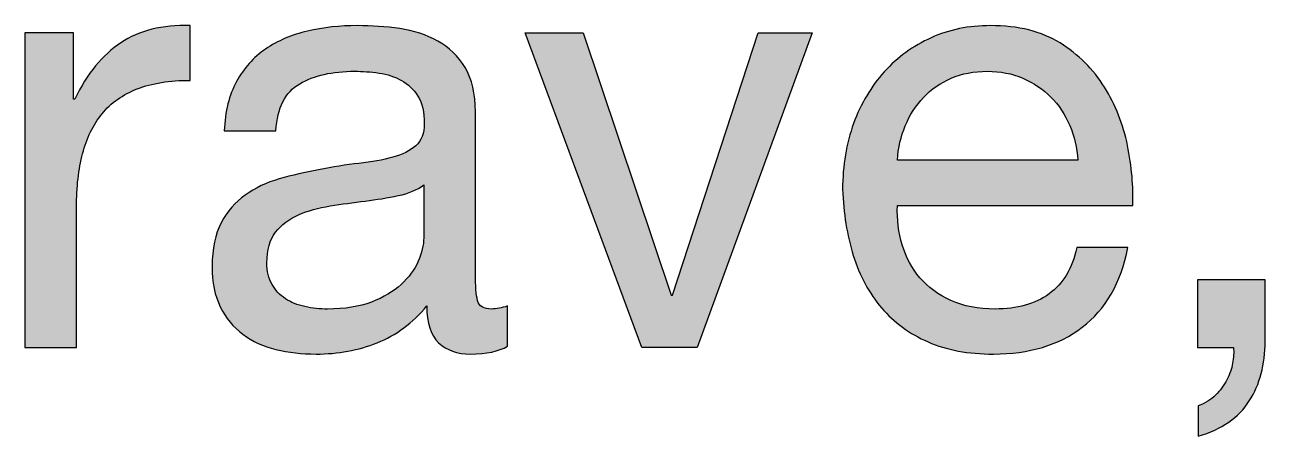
# Paper-space layout 'A0mask (portrait)' of a CAD drawing. Extents: x 0 to 810, y 0 to 1153.
# Drawn here: x 697.55 to 705.95, y 63.94 to 66.73 of the extents above; entities that cross this region are included whole.
import ezdxf
from ezdxf.enums import TextEntityAlignment as Align

# ---------------------------------------------------------------- set-up
doc = ezdxf.new("R2010")
doc.units = 0
doc.layers.get('0').update_dxf_attribs({"linetype": 'CONTINUOUS'})
doc.layers.get('Defpoints').update_dxf_attribs({"linetype": 'CONTINUOUS'})
doc.layers.add('JPP_Mask', color=7, linetype='CONTINUOUS')
doc.styles.add('JPP', font='arial.ttf')

# ---------------------------------------------------------------- blocks, each defined once
blk = doc.blocks.new('A0mask (portrait)')
at = {"true_color": 0x004a91}
h = blk.add_hatch(color=154, dxfattribs=at)
edge = h.paths.add_edge_path()
edge.add_spline(control_points=[(697.9369, 65.8533), (697.9643, 65.9591), (698.0084, 66.049), (698.0685, 66.1234)], knot_values=[7, 7, 7, 7, 8, 8, 8, 8], degree=3, periodic=0)
edge.add_spline(control_points=[(698.0685, 66.1234), (698.1291, 66.1974), (698.2086, 66.2538), (698.3075, 66.2921)], knot_values=[6, 6, 6, 6, 7, 7, 7, 7], degree=3, periodic=0)
edge.add_spline(control_points=[(698.3075, 66.2921), (698.4065, 66.3307), (698.5257, 66.3499), (698.6659, 66.3499)], knot_values=[5, 5, 5, 5, 6, 6, 6, 6], degree=3, periodic=0)
edge.add_spline(control_points=[(698.6659, 66.3499), (698.6659, 66.3499), (698.6659, 66.7207), (698.6659, 66.7207), (698.4765, 66.7262), (698.3198, 66.6878), (698.1963, 66.6052)], knot_values=[3, 3, 3, 3, 4, 4, 4, 5, 5, 5, 5], degree=3, periodic=0)
edge.add_spline(control_points=[(698.1963, 66.6052), (698.0727, 66.5229), (697.9681, 66.3953), (697.8834, 66.222)], knot_values=[2, 2, 2, 2, 3, 3, 3, 3], degree=3, periodic=0)
edge.add_spline(control_points=[(697.8749, 66.222), (697.8749, 66.222), (697.8749, 66.3344), (697.8749, 66.4467)], knot_values=[0.5, 0.5, 0.5, 0.5, 1, 1, 1, 1], degree=3, periodic=0)
edge.add_spline(control_points=[(697.8749, 66.4467), (697.8749, 66.559), (697.8749, 66.6713), (697.8749, 66.6713), (697.8749, 66.6713), (697.8543, 66.6713), (697.8234, 66.6713)], knot_values=[12.749965, 12.749965, 12.749965, 12.749965, 13.249965, 13.249965, 13.249965, 13.5, 13.5, 13.5, 13.5], degree=3, periodic=0)
edge.add_spline(control_points=[(697.8234, 66.6713), (697.7925, 66.6713), (697.7513, 66.6713), (697.7101, 66.6713)], knot_values=[12.49997, 12.49997, 12.49997, 12.49997, 12.749965, 12.749965, 12.749965, 12.749965], degree=3, periodic=0)
edge.add_spline(control_points=[(697.7101, 66.6713), (697.6895, 66.6713), (697.6689, 66.6713), (697.6496, 66.6713)], knot_values=[12.374973, 12.374973, 12.374973, 12.374973, 12.49997, 12.49997, 12.49997, 12.49997], degree=3, periodic=0)
edge.add_spline(control_points=[(697.6496, 66.6713), (697.6303, 66.6713), (697.6123, 66.6713), (697.5969, 66.6713)], knot_values=[12.249975, 12.249975, 12.249975, 12.249975, 12.374973, 12.374973, 12.374973, 12.374973], degree=3, periodic=0)
edge.add_spline(control_points=[(697.5969, 66.6713), (697.5892, 66.6713), (697.5821, 66.6713), (697.5758, 66.6713)], knot_values=[12.187476, 12.187476, 12.187476, 12.187476, 12.249975, 12.249975, 12.249975, 12.249975], degree=3, periodic=0)
edge.add_spline(control_points=[(697.5454, 66.6713), (697.5454, 66.6713), (697.5454, 66.6713), (697.5454, 66.6713), (697.5454, 66.6713), (697.5454, 66.6713), (697.5454, 66.6713)], knot_values=[11.99998, 11.99998, 11.99998, 11.99998, 12.001425, 12.001425, 12.001425, 12.001445, 12.001445, 12.001445, 12.001445], degree=3, periodic=0)
edge.add_spline(control_points=[(697.5454, 66.6713), (697.5454, 66.6712), (697.5454, 66.1387), (697.5454, 65.6062)], knot_values=[11.49999, 11.49999, 11.49999, 11.49999, 11.99998, 11.99998, 11.99998, 11.99998], degree=3, periodic=0)
edge.add_spline(control_points=[(697.5454, 65.6062), (697.5454, 65.0737), (697.5454, 64.5412), (697.5454, 64.5412), (697.5454, 64.5412), (697.5454, 64.5412), (697.5454, 64.5412)], knot_values=[10.999023, 10.999023, 10.999023, 10.999023, 11.499013, 11.499013, 11.499013, 11.49999, 11.49999, 11.49999, 11.49999], degree=3, periodic=0)
edge.add_spline(control_points=[(697.5605, 64.5412), (697.5653, 64.5412), (697.5711, 64.5412), (697.5777, 64.5412)], knot_values=[10.812504, 10.812504, 10.812504, 10.812504, 10.875002, 10.875002, 10.875002, 10.875002], degree=3, periodic=0)
edge.add_spline(control_points=[(697.5777, 64.5412), (697.5844, 64.5412), (697.5919, 64.5412), (697.6001, 64.5412)], knot_values=[10.750005, 10.750005, 10.750005, 10.750005, 10.812504, 10.812504, 10.812504, 10.812504], degree=3, periodic=0)
edge.add_spline(control_points=[(697.6001, 64.5412), (697.6166, 64.5412), (697.6357, 64.5412), (697.6562, 64.5412)], knot_values=[10.625008, 10.625008, 10.625008, 10.625008, 10.750005, 10.750005, 10.750005, 10.750005], degree=3, periodic=0)
edge.add_spline(control_points=[(697.6562, 64.5412), (697.6768, 64.5412), (697.6987, 64.5412), (697.7206, 64.5412)], knot_values=[10.50001, 10.50001, 10.50001, 10.50001, 10.625008, 10.625008, 10.625008, 10.625008], degree=3, periodic=0)
edge.add_spline(control_points=[(697.7206, 64.5412), (697.7643, 64.5412), (697.8081, 64.5412), (697.841, 64.5412)], knot_values=[10.250015, 10.250015, 10.250015, 10.250015, 10.50001, 10.50001, 10.50001, 10.50001], degree=3, periodic=0)
edge.add_spline(control_points=[(697.841, 64.5412), (697.8738, 64.5412), (697.8957, 64.5412), (697.8957, 64.5412), (697.8957, 64.5412), (697.8957, 64.5412), (697.8957, 64.5412)], knot_values=[9.999532, 9.999532, 9.999532, 9.999532, 10.249547, 10.249547, 10.249547, 10.250015, 10.250015, 10.250015, 10.250015], degree=3, periodic=0)
edge.add_spline(control_points=[(697.8957, 64.5518), (697.8957, 64.5553), (697.8957, 64.5595), (697.8957, 64.5646)], knot_values=[9.906272, 9.906272, 9.906272, 9.906272, 9.937521, 9.937521, 9.937521, 9.937521], degree=3, periodic=0)
edge.add_spline(control_points=[(697.8957, 64.5646), (697.8957, 64.5696), (697.8957, 64.5754), (697.8957, 64.5819)], knot_values=[9.875022, 9.875022, 9.875022, 9.875022, 9.906272, 9.906272, 9.906272, 9.906272], degree=3, periodic=0)
edge.add_spline(control_points=[(697.8957, 64.5819), (697.8957, 64.5948), (697.8957, 64.6105), (697.8957, 64.6286)], knot_values=[9.812524, 9.812524, 9.812524, 9.812524, 9.875022, 9.875022, 9.875022, 9.875022], degree=3, periodic=0)
edge.add_spline(control_points=[(697.8957, 64.6286), (697.8957, 64.6466), (697.8957, 64.667), (697.8957, 64.6892)], knot_values=[9.750025, 9.750025, 9.750025, 9.750025, 9.812524, 9.812524, 9.812524, 9.812524], degree=3, periodic=0)
edge.add_spline(control_points=[(697.8957, 64.6892), (697.8957, 64.7336), (697.8957, 64.7854), (697.8957, 64.841)], knot_values=[9.625027, 9.625027, 9.625027, 9.625027, 9.750025, 9.750025, 9.750025, 9.750025], degree=3, periodic=0)
edge.add_spline(control_points=[(697.8957, 64.841), (697.8957, 64.8965), (697.8957, 64.9557), (697.8957, 65.0149)], knot_values=[9.50003, 9.50003, 9.50003, 9.50003, 9.625027, 9.625027, 9.625027, 9.625027], degree=3, periodic=0)
edge.add_spline(control_points=[(697.8957, 65.0149), (697.8957, 65.1334), (697.8957, 65.2519), (697.8957, 65.3407)], knot_values=[9.250035, 9.250035, 9.250035, 9.250035, 9.50003, 9.50003, 9.50003, 9.50003], degree=3, periodic=0)
edge.add_spline(control_points=[(697.8957, 65.3407), (697.8957, 65.4296), (697.8957, 65.4888), (697.8957, 65.4888), (697.8957, 65.6261), (697.9094, 65.7477), (697.9369, 65.8533)], knot_values=[8, 8, 8, 8, 8.250035, 8.250035, 8.250035, 9.250035, 9.250035, 9.250035, 9.250035], degree=3, periodic=0)
h = blk.add_hatch(color=154, dxfattribs=at)
edge = h.paths.add_edge_path(flags=16)
edge.add_spline(control_points=[(700.0755, 65.5691), (700.004, 65.5539), (699.9292, 65.5416), (699.8507, 65.5321), (699.7726, 65.5224), (699.6935, 65.5115), (699.614, 65.499), (699.5345, 65.4867), (699.463, 65.4668), (699.3996, 65.4393), (699.3366, 65.4119), (699.285, 65.3726), (699.2452, 65.322), (699.2055, 65.2711), (699.1856, 65.2017), (699.1856, 65.1139), (699.1856, 65.0562), (699.197, 65.0074), (699.2206, 64.9676), (699.2438, 64.9276), (699.2741, 64.8955), (699.311, 64.8708), (699.3484, 64.846), (699.392, 64.8282), (699.4431, 64.8171), (699.4938, 64.8062), (699.5454, 64.8008), (699.5974, 64.8008), (699.7129, 64.8008), (699.8119, 64.8164), (699.8942, 64.8481), (699.9766, 64.8796), (700.0438, 64.9196), (700.0959, 64.9676), (700.1479, 65.0157), (700.1868, 65.0678), (700.2114, 65.1241), (700.236, 65.1804), (700.2483, 65.2334), (700.2483, 65.2827), (700.2483, 65.2827), (700.2483, 65.6412), (700.2483, 65.6412), (700.2043, 65.6083), (700.147, 65.5842), (700.0755, 65.5691)], knot_values=[0, 0, 0, 0, 1, 1, 1, 2, 2, 2, 3, 3, 3, 4, 4, 4, 5, 5, 5, 6, 6, 6, 7, 7, 7, 8, 8, 8, 9, 9, 9, 10, 10, 10, 11, 11, 11, 12, 12, 12, 13, 13, 13, 14, 14, 14, 15, 15, 15, 15], degree=3, periodic=0)
edge = h.paths.add_edge_path()
edge.add_spline(control_points=[(700.5659, 64.4959), (700.475, 64.4959), (700.4031, 64.5213), (700.3496, 64.5722), (700.2956, 64.6228), (700.2691, 64.7059), (700.2691, 64.8214), (700.173, 64.7059), (700.0608, 64.6228), (699.933, 64.5722), (699.8057, 64.5213), (699.6675, 64.4959), (699.5193, 64.4959), (699.4232, 64.4959), (699.3323, 64.5061), (699.2471, 64.5267), (699.1619, 64.5473), (699.0871, 64.5816), (699.0228, 64.6297), (698.9579, 64.6777), (698.9073, 64.7395), (698.8703, 64.8152), (698.8334, 64.8907), (698.8145, 64.9821), (698.8145, 65.0891), (698.8145, 65.21), (698.8353, 65.3089), (698.8765, 65.3859), (698.9177, 65.4625), (698.9716, 65.5253), (699.0393, 65.5733), (699.1066, 65.6214), (699.1832, 65.6578), (699.2699, 65.6824), (699.3565, 65.707), (699.445, 65.7279), (699.5359, 65.7442), (699.632, 65.7634), (699.7233, 65.7778), (699.8095, 65.7875), (699.8961, 65.797), (699.9723, 65.8107), (700.0381, 65.8287), (700.1044, 65.8464), (700.1565, 65.8727), (700.1948, 65.907), (700.2331, 65.9413), (700.2526, 65.9915), (700.2526, 66.0573), (700.2526, 66.1342), (700.2384, 66.196), (700.2095, 66.2429), (700.1806, 66.2895), (700.1432, 66.3252), (700.0982, 66.3499), (700.0528, 66.3747), (700.0017, 66.391), (699.9458, 66.3993), (699.8895, 66.4076), (699.8336, 66.4116), (699.7787, 66.4116), (699.6306, 66.4116), (699.507, 66.3835), (699.4081, 66.3271), (699.3091, 66.2708), (699.2557, 66.1645), (699.2471, 66.0079), (699.2471, 66.0079), (698.8969, 66.0079), (698.8969, 66.0079), (698.9025, 66.1397), (698.93, 66.2509), (698.9797, 66.3416), (699.0289, 66.4322), (699.0947, 66.5058), (699.1771, 66.5622), (699.2594, 66.6182), (699.3546, 66.659), (699.4616, 66.6836), (699.5685, 66.7084), (699.6812, 66.7207), (699.7995, 66.7207), (699.8956, 66.7207), (699.9908, 66.7139), (700.0859, 66.7001), (700.1806, 66.6864), (700.2663, 66.6582), (700.3434, 66.6156), (700.4201, 66.573), (700.4817, 66.5132), (700.5285, 66.4365), (700.5754, 66.3596), (700.5986, 66.2592), (700.5986, 66.1357), (700.5986, 66.1357), (700.5986, 65.0396), (700.5986, 65.0396), (700.5986, 64.9572), (700.6033, 64.8969), (700.6133, 64.8583), (700.6227, 64.82), (700.6549, 64.8008), (700.7098, 64.8008), (700.7401, 64.8008), (700.7756, 64.8077), (700.8168, 64.8214), (700.8168, 64.8214), (700.8168, 64.5494), (700.8168, 64.5494), (700.7567, 64.5137), (700.6729, 64.4959), (700.5659, 64.4959)], knot_values=[0, 0, 0, 0, 1, 1, 1, 2, 2, 2, 3, 3, 3, 4, 4, 4, 5, 5, 5, 6, 6, 6, 7, 7, 7, 8, 8, 8, 9, 9, 9, 10, 10, 10, 11, 11, 11, 12, 12, 12, 13, 13, 13, 14, 14, 14, 15, 15, 15, 16, 16, 16, 17, 17, 17, 18, 18, 18, 19, 19, 19, 20, 20, 20, 21, 21, 21, 22, 22, 22, 23, 23, 23, 24, 24, 24, 25, 25, 25, 26, 26, 26, 27, 27, 27, 28, 28, 28, 29, 29, 29, 30, 30, 30, 31, 31, 31, 32, 32, 32, 33, 33, 33, 34, 34, 34, 35, 35, 35, 36, 36, 36, 37, 37, 37, 37], degree=3, periodic=0)
blk.add_hatch(color=154, dxfattribs=at).paths.add_polyline_path([(702.8811, 66.6713), (702.5143, 66.6713), (701.9295, 64.8833), (701.328, 66.6713), (700.9366, 66.6713), (701.7275, 64.5412), (702.1024, 64.5412)])
h = blk.add_hatch(color=154, dxfattribs=at)
edge = h.paths.add_edge_path()
edge.add_spline(control_points=[(704.7106, 64.677), (704.8697, 64.7979), (704.9729, 64.9778), (705.0197, 65.2169)], knot_values=[21, 21, 21, 21, 22, 22, 22, 22], degree=3, periodic=0)
edge.add_spline(control_points=[(705.0197, 65.2169), (705.0197, 65.2169), (704.6732, 65.2169), (704.6732, 65.2169), (704.643, 65.0768), (704.5809, 64.9724), (704.4858, 64.9037)], knot_values=[19, 19, 19, 19, 20, 20, 20, 21, 21, 21, 21], degree=3, periodic=0)
edge.add_spline(control_points=[(704.4858, 64.9037), (704.3911, 64.8351), (704.2695, 64.8008), (704.1213, 64.8008)], knot_values=[18, 18, 18, 18, 19, 19, 19, 19], degree=3, periodic=0)
edge.add_spline(control_points=[(704.1213, 64.8008), (704.0058, 64.8008), (703.9055, 64.82), (703.8207, 64.8583)], knot_values=[17, 17, 17, 17, 18, 18, 18, 18], degree=3, periodic=0)
edge.add_spline(control_points=[(703.8207, 64.8583), (703.7355, 64.8969), (703.6655, 64.9482), (703.6106, 65.0129), (703.5556, 65.0775), (703.5159, 65.1515), (703.4908, 65.2353)], knot_values=[15, 15, 15, 15, 16, 16, 16, 17, 17, 17, 17], degree=3, periodic=0)
edge.add_spline(control_points=[(703.4908, 65.2353), (703.4662, 65.3191), (703.4553, 65.4076), (703.4581, 65.5011)], knot_values=[14, 14, 14, 14, 15, 15, 15, 15], degree=3, periodic=0)
edge.add_spline(control_points=[(703.4581, 65.5011), (703.4581, 65.5011), (705.0524, 65.5011), (705.0524, 65.5011), (705.0581, 65.6301), (705.0463, 65.7662), (705.0174, 65.9089)], knot_values=[12, 12, 12, 12, 13, 13, 13, 14, 14, 14, 14], degree=3, periodic=0)
edge.add_spline(control_points=[(705.0174, 65.9089), (704.9885, 66.0519), (704.9364, 66.1837), (704.8607, 66.3046)], knot_values=[11, 11, 11, 11, 12, 12, 12, 12], degree=3, periodic=0)
edge.add_spline(control_points=[(704.8607, 66.3046), (704.7854, 66.4254), (704.6851, 66.525), (704.5601, 66.6033)], knot_values=[10, 10, 10, 10, 11, 11, 11, 11], degree=3, periodic=0)
edge.add_spline(control_points=[(704.5601, 66.6033), (704.4351, 66.6814), (704.278, 66.7207), (704.0882, 66.7207)], knot_values=[9, 9, 9, 9, 10, 10, 10, 10], degree=3, periodic=0)
edge.add_spline(control_points=[(704.0882, 66.7207), (703.9429, 66.7207), (703.8089, 66.6933), (703.6868, 66.6384)], knot_values=[8, 8, 8, 8, 9, 9, 9, 9], degree=3, periodic=0)
edge.add_spline(control_points=[(703.6868, 66.6384), (703.5646, 66.5832), (703.4586, 66.5065), (703.3696, 66.4076)], knot_values=[7, 7, 7, 7, 8, 8, 8, 8], degree=3, periodic=0)
edge.add_spline(control_points=[(703.3696, 66.4076), (703.2802, 66.3087), (703.2106, 66.192), (703.1613, 66.0573), (703.1121, 65.9226), (703.087, 65.7745), (703.087, 65.6124)], knot_values=[5, 5, 5, 5, 6, 6, 6, 7, 7, 7, 7], degree=3, periodic=0)
edge.add_spline(control_points=[(703.087, 65.6124), (703.0927, 65.4502), (703.1168, 65.3007), (703.1594, 65.1634)], knot_values=[4, 4, 4, 4, 5, 5, 5, 5], degree=3, periodic=0)
edge.add_spline(control_points=[(703.1594, 65.1634), (703.202, 65.0259), (703.2655, 64.9078), (703.3507, 64.8091)], knot_values=[3, 3, 3, 3, 4, 4, 4, 4], degree=3, periodic=0)
edge.add_spline(control_points=[(703.3507, 64.8091), (703.4359, 64.7101), (703.541, 64.6332), (703.6659, 64.5783), (703.7909, 64.5234), (703.9386, 64.4959), (704.109, 64.4959)], knot_values=[1, 1, 1, 1, 2, 2, 2, 3, 3, 3, 3], degree=3, periodic=0)
edge.add_spline(control_points=[(704.109, 64.4959), (704.3504, 64.4959), (704.5511, 64.5563), (704.7106, 64.677)], knot_values=[0, 0, 0, 0, 1, 1, 1, 1], degree=3, periodic=0)
edge = h.paths.add_edge_path(flags=16)
edge.add_spline(control_points=[(704.6818, 65.8102), (704.6818, 65.8102), (703.4581, 65.8102), (703.4581, 65.8102), (703.4633, 65.8926), (703.4813, 65.9702), (703.5116, 66.0429)], knot_values=[6, 6, 6, 6, 7, 7, 7, 8, 8, 8, 8], degree=3, periodic=0)
edge.add_spline(control_points=[(703.5116, 66.0429), (703.5419, 66.1158), (703.5831, 66.1794), (703.6352, 66.2346)], knot_values=[5, 5, 5, 5, 6, 6, 6, 6], degree=3, periodic=0)
edge.add_spline(control_points=[(703.6352, 66.2346), (703.6872, 66.2895), (703.7497, 66.3326), (703.8226, 66.3643)], knot_values=[4, 4, 4, 4, 5, 5, 5, 5], degree=3, periodic=0)
edge.add_spline(control_points=[(703.8226, 66.3643), (703.8955, 66.3958), (703.9769, 66.4116), (704.0678, 66.4116)], knot_values=[3, 3, 3, 3, 4, 4, 4, 4], degree=3, periodic=0)
edge.add_spline(control_points=[(704.0678, 66.4116), (704.1559, 66.4116), (704.2359, 66.3958), (704.3088, 66.3643)], knot_values=[2, 2, 2, 2, 3, 3, 3, 3], degree=3, periodic=0)
edge.add_spline(control_points=[(704.3088, 66.3643), (704.3817, 66.3326), (704.4446, 66.2902), (704.4981, 66.2365)], knot_values=[1, 1, 1, 1, 2, 2, 2, 2], degree=3, periodic=0)
edge.add_spline(control_points=[(704.4981, 66.2365), (704.5521, 66.183), (704.5947, 66.1191), (704.6259, 66.045)], knot_values=[0, 0, 0, 0, 1, 1, 1, 1], degree=3, periodic=0)
edge.add_spline(control_points=[(704.6259, 66.045), (704.6576, 65.9709), (704.6761, 65.8926), (704.6818, 65.8102)], knot_values=[8, 8, 8, 8, 9, 9, 9, 9], degree=3, periodic=0)
h = blk.add_hatch(color=154, dxfattribs=at)
edge = h.paths.add_edge_path()
edge.add_spline(control_points=[(705.9504, 64.5823), (705.9504, 64.5823), (705.9504, 64.9984), (705.9504, 64.9984), (705.9504, 64.9984), (705.886, 64.9984), (705.8055, 64.9984)], knot_values=[10.624977, 10.624977, 10.624977, 10.624977, 11.624977, 11.624977, 11.624977, 12, 12, 12, 12], degree=3, periodic=0)
edge.add_spline(control_points=[(705.8055, 64.9984), (705.7251, 64.9984), (705.6285, 64.9984), (705.5641, 64.9984)], knot_values=[10.249985, 10.249985, 10.249985, 10.249985, 10.624977, 10.624977, 10.624977, 10.624977], degree=3, periodic=0)
edge.add_spline(control_points=[(705.5641, 64.9984), (705.5481, 64.9984), (705.534, 64.9984), (705.5227, 64.9984)], knot_values=[10.156237, 10.156237, 10.156237, 10.156237, 10.249985, 10.249985, 10.249985, 10.249985], degree=3, periodic=0)
edge.add_spline(control_points=[(705.4926, 64.9984), (705.4926, 64.9984), (705.4926, 64.9984), (705.4926, 64.9984), (705.4926, 64.9984), (705.4926, 64.9984), (705.4926, 64.9984)], knot_values=[9.999502, 9.999502, 9.999502, 9.999502, 10, 10, 10, 10.000967, 10.000967, 10.000967, 10.000967], degree=3, periodic=0)
edge.add_spline(control_points=[(705.4926, 64.9905), (705.4926, 64.9874), (705.4926, 64.9835), (705.4926, 64.9788)], knot_values=[9.874992, 9.874992, 9.874992, 9.874992, 9.921867, 9.921867, 9.921867, 9.921867], degree=3, periodic=0)
edge.add_spline(control_points=[(705.4926, 64.9788), (705.4926, 64.96), (705.4926, 64.9292), (705.4926, 64.8924)], knot_values=[9.687496, 9.687496, 9.687496, 9.687496, 9.874992, 9.874992, 9.874992, 9.874992], degree=3, periodic=0)
edge.add_spline(control_points=[(705.4926, 64.8924), (705.4926, 64.8555), (705.4926, 64.8127), (705.4926, 64.7698)], knot_values=[9.5, 9.5, 9.5, 9.5, 9.687496, 9.687496, 9.687496, 9.687496], degree=3, periodic=0)
edge.add_spline(control_points=[(705.4926, 64.7698), (705.4926, 64.7269), (705.4926, 64.684), (705.4926, 64.6472)], knot_values=[9.312504, 9.312504, 9.312504, 9.312504, 9.5, 9.5, 9.5, 9.5], degree=3, periodic=0)
edge.add_spline(control_points=[(705.4926, 64.6472), (705.4926, 64.6104), (705.4926, 64.5796), (705.4926, 64.5608)], knot_values=[9.125007, 9.125007, 9.125007, 9.125007, 9.312504, 9.312504, 9.312504, 9.312504], degree=3, periodic=0)
edge.add_spline(control_points=[(705.4926, 64.5412), (705.4926, 64.5412), (705.4926, 64.5412), (705.4926, 64.5412), (705.4926, 64.5412), (705.4926, 64.5412), (705.4926, 64.5412)], knot_values=[8.999033, 8.999033, 8.999033, 8.999033, 9.000264, 9.000264, 9.000264, 9.001231, 9.001231, 9.001231, 9.001231], degree=3, periodic=0)
edge.add_spline(control_points=[(705.4954, 64.5412), (705.498, 64.5412), (705.5026, 64.5412), (705.5086, 64.5412)], knot_values=[8.843763, 8.843763, 8.843763, 8.843763, 8.937511, 8.937511, 8.937511, 8.937511], degree=3, periodic=0)
edge.add_spline(control_points=[(705.5086, 64.5412), (705.5146, 64.5412), (705.5221, 64.5412), (705.5306, 64.5412)], knot_values=[8.750015, 8.750015, 8.750015, 8.750015, 8.843763, 8.843763, 8.843763, 8.843763], degree=3, periodic=0)
edge.add_spline(control_points=[(705.5306, 64.5412), (705.5649, 64.5412), (705.6162, 64.5412), (705.6589, 64.5412)], knot_values=[8.375023, 8.375023, 8.375023, 8.375023, 8.750015, 8.750015, 8.750015, 8.750015], degree=3, periodic=0)
edge.add_spline(control_points=[(705.6589, 64.5412), (705.7017, 64.5412), (705.7359, 64.5412), (705.7359, 64.5412), (705.7388, 64.5083), (705.7364, 64.4725), (705.7298, 64.4339)], knot_values=[7, 7, 7, 7, 7.375023, 7.375023, 7.375023, 8.375023, 8.375023, 8.375023, 8.375023], degree=3, periodic=0)
edge.add_spline(control_points=[(705.7298, 64.4339), (705.7227, 64.3956), (705.7099, 64.3577), (705.6905, 64.3208)], knot_values=[6, 6, 6, 6, 7, 7, 7, 7], degree=3, periodic=0)
edge.add_spline(control_points=[(705.6905, 64.3208), (705.6716, 64.2836), (705.646, 64.2493), (705.6143, 64.2176)], knot_values=[5, 5, 5, 5, 6, 6, 6, 6], degree=3, periodic=0)
edge.add_spline(control_points=[(705.6143, 64.2176), (705.5826, 64.1861), (705.5438, 64.162), (705.4969, 64.1457)], knot_values=[4, 4, 4, 4, 5, 5, 5, 5], degree=3, periodic=0)
edge.add_spline(control_points=[(705.4969, 64.1457), (705.4969, 64.1457), (705.4969, 63.9395), (705.4969, 63.9395), (705.6564, 63.9864), (705.7714, 64.0659), (705.8429, 64.1786), (705.9144, 64.2912), (705.9504, 64.4259), (705.9504, 64.5823)], knot_values=[1, 1, 1, 1, 2, 2, 2, 3, 3, 3, 4, 4, 4, 4], degree=3, periodic=0)
at = {"layer": 'Defpoints', "color": 154, "true_color": 0x004a91}
blk.add_lwpolyline([(701.7275, 64.5412), (700.9366, 66.6713), (701.328, 66.6713), (701.9254, 64.8955), (701.9334, 64.8955), (702.5143, 66.6713), (702.8811, 66.6713), (702.1024, 64.5412), (701.7275, 64.5412)], dxfattribs=at)
for points, knots in [([(697.8749, 66.6713), (697.8749, 66.6713), (697.8749, 66.222), (697.8749, 66.222), (697.8749, 66.222), (697.8834, 66.222), (697.8834, 66.222), (697.9681, 66.3953), (698.0727, 66.5229), (698.1963, 66.6052), (698.3198, 66.6878), (698.4765, 66.7262), (698.6659, 66.7207), (698.6659, 66.7207), (698.6659, 66.3499), (698.6659, 66.3499), (698.5257, 66.3499), (698.4065, 66.3307), (698.3075, 66.2921), (698.2086, 66.2538), (698.1291, 66.1974), (698.0685, 66.1234), (698.0084, 66.049), (697.9643, 65.9591), (697.9369, 65.8533), (697.9094, 65.7477), (697.8957, 65.6261), (697.8957, 65.4888), (697.8957, 65.4888), (697.8957, 64.5412), (697.8957, 64.5412), (697.8957, 64.5412), (697.5454, 64.5412), (697.5454, 64.5412), (697.5454, 64.5412), (697.5454, 66.6713), (697.5454, 66.6713), (697.5454, 66.6713), (697.8749, 66.6713), (697.8749, 66.6713)], [0, 0, 0, 0, 1, 1, 1, 2, 2, 2, 3, 3, 3, 4, 4, 4, 5, 5, 5, 6, 6, 6, 7, 7, 7, 8, 8, 8, 9, 9, 9, 10, 10, 10, 11, 11, 11, 12, 12, 12, 13, 13, 13, 13]), ([(700.5659, 64.4959), (700.475, 64.4959), (700.4031, 64.5213), (700.3496, 64.5722), (700.2956, 64.6228), (700.2691, 64.7059), (700.2691, 64.8214), (700.173, 64.7059), (700.0608, 64.6228), (699.933, 64.5722), (699.8057, 64.5213), (699.6675, 64.4959), (699.5193, 64.4959), (699.4232, 64.4959), (699.3323, 64.5061), (699.2471, 64.5267), (699.1619, 64.5473), (699.0871, 64.5816), (699.0228, 64.6297), (698.9579, 64.6777), (698.9073, 64.7395), (698.8703, 64.8152), (698.8334, 64.8907), (698.8145, 64.9821), (698.8145, 65.0891), (698.8145, 65.21), (698.8353, 65.3089), (698.8765, 65.3859), (698.9177, 65.4625), (698.9716, 65.5253), (699.0393, 65.5733), (699.1066, 65.6214), (699.1832, 65.6578), (699.2699, 65.6824), (699.3565, 65.707), (699.445, 65.7279), (699.5359, 65.7442), (699.632, 65.7634), (699.7233, 65.7778), (699.8095, 65.7875), (699.8961, 65.797), (699.9723, 65.8107), (700.0381, 65.8287), (700.1044, 65.8464), (700.1565, 65.8727), (700.1948, 65.907), (700.2331, 65.9413), (700.2526, 65.9915), (700.2526, 66.0573), (700.2526, 66.1342), (700.2384, 66.196), (700.2095, 66.2429), (700.1806, 66.2895), (700.1432, 66.3252), (700.0982, 66.3499), (700.0528, 66.3747), (700.0017, 66.391), (699.9458, 66.3993), (699.8895, 66.4076), (699.8336, 66.4116), (699.7787, 66.4116), (699.6306, 66.4116), (699.507, 66.3835), (699.4081, 66.3271), (699.3091, 66.2708), (699.2557, 66.1645), (699.2471, 66.0079), (699.2471, 66.0079), (698.8969, 66.0079), (698.8969, 66.0079), (698.9025, 66.1397), (698.93, 66.2509), (698.9797, 66.3416), (699.0289, 66.4322), (699.0947, 66.5058), (699.1771, 66.5622), (699.2594, 66.6182), (699.3546, 66.659), (699.4616, 66.6836), (699.5685, 66.7084), (699.6812, 66.7207), (699.7995, 66.7207), (699.8956, 66.7207), (699.9908, 66.7139), (700.0859, 66.7001), (700.1806, 66.6864), (700.2663, 66.6582), (700.3434, 66.6156), (700.4201, 66.573), (700.4817, 66.5132), (700.5285, 66.4365), (700.5754, 66.3596), (700.5986, 66.2592), (700.5986, 66.1357), (700.5986, 66.1357), (700.5986, 65.0396), (700.5986, 65.0396), (700.5986, 64.9572), (700.6033, 64.8969), (700.6133, 64.8583), (700.6227, 64.82), (700.6549, 64.8008), (700.7098, 64.8008), (700.7401, 64.8008), (700.7756, 64.8077), (700.8168, 64.8214), (700.8168, 64.8214), (700.8168, 64.5494), (700.8168, 64.5494), (700.7567, 64.5137), (700.6729, 64.4959), (700.5659, 64.4959)], [0, 0, 0, 0, 1, 1, 1, 2, 2, 2, 3, 3, 3, 4, 4, 4, 5, 5, 5, 6, 6, 6, 7, 7, 7, 8, 8, 8, 9, 9, 9, 10, 10, 10, 11, 11, 11, 12, 12, 12, 13, 13, 13, 14, 14, 14, 15, 15, 15, 16, 16, 16, 17, 17, 17, 18, 18, 18, 19, 19, 19, 20, 20, 20, 21, 21, 21, 22, 22, 22, 23, 23, 23, 24, 24, 24, 25, 25, 25, 26, 26, 26, 27, 27, 27, 28, 28, 28, 29, 29, 29, 30, 30, 30, 31, 31, 31, 32, 32, 32, 33, 33, 33, 34, 34, 34, 35, 35, 35, 36, 36, 36, 37, 37, 37, 37]), ([(704.7106, 64.677), (704.5511, 64.5563), (704.3504, 64.4959), (704.109, 64.4959), (703.9386, 64.4959), (703.7909, 64.5234), (703.6659, 64.5783), (703.541, 64.6332), (703.4359, 64.7101), (703.3507, 64.8091), (703.2655, 64.9078), (703.202, 65.0259), (703.1594, 65.1634), (703.1168, 65.3007), (703.0927, 65.4502), (703.087, 65.6124), (703.087, 65.7745), (703.1121, 65.9226), (703.1613, 66.0573), (703.2106, 66.192), (703.2802, 66.3087), (703.3696, 66.4076), (703.4586, 66.5065), (703.5646, 66.5832), (703.6868, 66.6384), (703.8089, 66.6933), (703.9429, 66.7207), (704.0882, 66.7207), (704.278, 66.7207), (704.4351, 66.6814), (704.5601, 66.6033), (704.6851, 66.525), (704.7854, 66.4254), (704.8607, 66.3046), (704.9364, 66.1837), (704.9885, 66.0519), (705.0174, 65.9089), (705.0463, 65.7662), (705.0581, 65.6301), (705.0524, 65.5011), (705.0524, 65.5011), (703.4581, 65.5011), (703.4581, 65.5011), (703.4553, 65.4076), (703.4662, 65.3191), (703.4908, 65.2353), (703.5159, 65.1515), (703.5556, 65.0775), (703.6106, 65.0129), (703.6655, 64.9482), (703.7355, 64.8969), (703.8207, 64.8583), (703.9055, 64.82), (704.0058, 64.8008), (704.1213, 64.8008), (704.2695, 64.8008), (704.3911, 64.8351), (704.4858, 64.9037), (704.5809, 64.9724), (704.643, 65.0768), (704.6732, 65.2169), (704.6732, 65.2169), (705.0197, 65.2169), (705.0197, 65.2169), (704.9729, 64.9778), (704.8697, 64.7979), (704.7106, 64.677)], [0, 0, 0, 0, 1, 1, 1, 2, 2, 2, 3, 3, 3, 4, 4, 4, 5, 5, 5, 6, 6, 6, 7, 7, 7, 8, 8, 8, 9, 9, 9, 10, 10, 10, 11, 11, 11, 12, 12, 12, 13, 13, 13, 14, 14, 14, 15, 15, 15, 16, 16, 16, 17, 17, 17, 18, 18, 18, 19, 19, 19, 20, 20, 20, 21, 21, 21, 22, 22, 22, 22]), ([(704.6259, 66.045), (704.5947, 66.1191), (704.5521, 66.183), (704.4981, 66.2365), (704.4446, 66.2902), (704.3817, 66.3326), (704.3088, 66.3643), (704.2359, 66.3958), (704.1559, 66.4116), (704.0678, 66.4116), (703.9769, 66.4116), (703.8955, 66.3958), (703.8226, 66.3643), (703.7497, 66.3326), (703.6872, 66.2895), (703.6352, 66.2346), (703.5831, 66.1794), (703.5419, 66.1158), (703.5116, 66.0429), (703.4813, 65.9702), (703.4633, 65.8926), (703.4581, 65.8102), (703.4581, 65.8102), (704.6818, 65.8102), (704.6818, 65.8102), (704.6761, 65.8926), (704.6576, 65.9709), (704.6259, 66.045)], [0, 0, 0, 0, 1, 1, 1, 2, 2, 2, 3, 3, 3, 4, 4, 4, 5, 5, 5, 6, 6, 6, 7, 7, 7, 8, 8, 8, 9, 9, 9, 9]), ([(700.0755, 65.5691), (700.004, 65.5539), (699.9292, 65.5416), (699.8507, 65.5321), (699.7726, 65.5224), (699.6935, 65.5115), (699.614, 65.499), (699.5345, 65.4867), (699.463, 65.4668), (699.3996, 65.4393), (699.3366, 65.4119), (699.285, 65.3726), (699.2452, 65.322), (699.2055, 65.2711), (699.1856, 65.2017), (699.1856, 65.1139), (699.1856, 65.0562), (699.197, 65.0074), (699.2206, 64.9676), (699.2438, 64.9276), (699.2741, 64.8955), (699.311, 64.8708), (699.3484, 64.846), (699.392, 64.8282), (699.4431, 64.8171), (699.4938, 64.8062), (699.5454, 64.8008), (699.5974, 64.8008), (699.7129, 64.8008), (699.8119, 64.8164), (699.8942, 64.8481), (699.9766, 64.8796), (700.0438, 64.9196), (700.0959, 64.9676), (700.1479, 65.0157), (700.1868, 65.0678), (700.2114, 65.1241), (700.236, 65.1804), (700.2483, 65.2334), (700.2483, 65.2827), (700.2483, 65.2827), (700.2483, 65.6412), (700.2483, 65.6412), (700.2043, 65.6083), (700.147, 65.5842), (700.0755, 65.5691)], [0, 0, 0, 0, 1, 1, 1, 2, 2, 2, 3, 3, 3, 4, 4, 4, 5, 5, 5, 6, 6, 6, 7, 7, 7, 8, 8, 8, 9, 9, 9, 10, 10, 10, 11, 11, 11, 12, 12, 12, 13, 13, 13, 14, 14, 14, 15, 15, 15, 15]), ([(705.9504, 64.9984), (705.9504, 64.9984), (705.9504, 64.5823), (705.9504, 64.5823), (705.9504, 64.4259), (705.9144, 64.2912), (705.8429, 64.1786), (705.7714, 64.0659), (705.6564, 63.9864), (705.4969, 63.9395), (705.4969, 63.9395), (705.4969, 64.1457), (705.4969, 64.1457), (705.5438, 64.162), (705.5826, 64.1861), (705.6143, 64.2176), (705.646, 64.2493), (705.6716, 64.2836), (705.6905, 64.3208), (705.7099, 64.3577), (705.7227, 64.3956), (705.7298, 64.4339), (705.7364, 64.4725), (705.7388, 64.5083), (705.7359, 64.5412), (705.7359, 64.5412), (705.4926, 64.5412), (705.4926, 64.5412), (705.4926, 64.5412), (705.4926, 64.9984), (705.4926, 64.9984), (705.4926, 64.9984), (705.9504, 64.9984), (705.9504, 64.9984)], [0, 0, 0, 0, 1, 1, 1, 2, 2, 2, 3, 3, 3, 4, 4, 4, 5, 5, 5, 6, 6, 6, 7, 7, 7, 8, 8, 8, 9, 9, 9, 10, 10, 10, 11, 11, 11, 11])]:
    blk.add_open_spline(points, degree=3, knots=knots, dxfattribs=at)
at = {"color": 7, "style": 'JPP'}
for tag, p in [('Client', (743, 115)), ('Project1', (743, 90)), ('Project2', (743, 82.5)), ('Project3', (743, 75)), ('Title1', (743, 57.5)), ('Title2', (743, 50)), ('Title3', (743, 42.5)), ('Status', (635, 7.5))]:
    blk.add_attdef(tag, text='', height=3.5, dxfattribs=at).set_placement(p, align=Align.MIDDLE_LEFT)
at = {"color": 2, "style": 'JPP'}
for tag, p in [('Scale', (662.5, 25)), ('Checked', (752.5, 25)), ('Drawn', (707.5, 25)), ('Date', (797.5, 25))]:
    blk.add_attdef(tag, text='', height=2, dxfattribs=at).set_placement(p, align=Align.MIDDLE_CENTER)
at = {"color": 6, "style": 'JPP'}
for tag, p in [('Ref', (725, 7.5)), ('DrgNo.', (767, 7.5))]:
    blk.add_attdef(tag, text='', height=4, dxfattribs=at).set_placement(p, align=Align.MIDDLE_LEFT)
blk.add_attdef('Rev', text='', height=4, dxfattribs=at).set_placement((801.2747, 7.5), align=Align.MIDDLE_CENTER)

psp = doc.layouts.new('A0mask (portrait)')

# ---------------------------------------------------------------- block references
at = {"layer": 'JPP_Mask'}
psp.add_blockref('A0mask (portrait)', (0, 0), dxfattribs=at)

doc.saveas('drawing.dxf')
